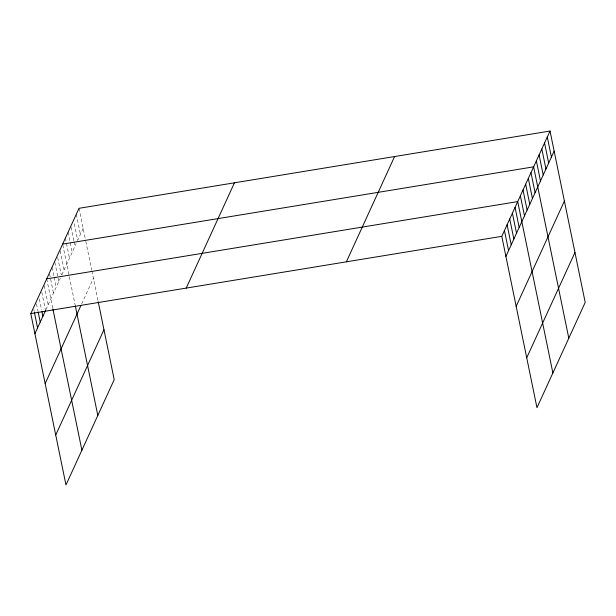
<?xml version="1.0" encoding="UTF-8"?>
<svg xmlns="http://www.w3.org/2000/svg" width="616" height="616" viewBox="0 0 616 616"><rect width="100%" height="100%" fill="white"/><g stroke="black" fill="none" stroke-linecap="round" stroke-linejoin="round"><path stroke-width="0.46" stroke-dasharray="3.08 2.31" d="M45.907 309.671L60.314 278.24M61.831 274.929L76.122 243.72M83.152 228.374L77.685 240.309L73.943 222.06M81.689 303.873L93.401 278.301M79.033 208.3L85.624 240.394M85.809 241.318L91.692 269.977M91.884 270.901L98.036 300.862M76.299 214.268L80.419 234.342M71.025 227.112L73.828 240.802M74.02 241.711L74.952 246.277M68.099 232.17L72.218 252.244M65.365 238.13L69.485 258.204M62.824 245.014L75.106 304.851M60.168 250.804L64.103 269.962M57.704 257.503L61.261 274.844M54.863 262.385L58.797 281.55M52.021 267.267L53.892 276.392M54.085 277.3L56.141 287.341M49.557 273.966L53.492 293.131M46.716 278.848L52.922 309.093M44.252 285.547L48.187 304.712M41.788 292.254L45.345 309.586M39.324 298.952L41.565 309.902M36.483 303.834L37.976 311.134M33.826 309.625L34.203 311.45"/><path stroke-width="0.92" d="M98.221 301.763L114.206 379.664L65.974 484.954L30.8 313.59L79.033 208.3L550.026 131.046L585.2 302.41L536.967 407.7L501.794 236.336L550.026 131.046M34.919 333.664L45.53 310.502M45.168 383.591L80.904 305.575M55.725 435.027L103.958 329.737M186.225 288.096L234.457 182.806M346.361 261.831L394.594 156.541M505.913 256.41L554.146 151.12M516.162 306.337L564.395 201.047M526.718 357.773L574.951 252.483M62.632 244.098L533.625 166.844L568.799 338.207M46.716 278.848L517.71 201.594L552.883 372.95M30.8 313.59L501.794 236.336M547.293 137.014L551.412 157.088M544.559 142.981L548.679 163.055M541.826 148.949L545.945 169.023M539.092 154.916L543.212 174.99M536.359 160.876L540.478 180.95M530.969 172.634L535.096 192.708M528.32 178.432L532.44 198.506M525.664 184.222L529.791 204.296M523.015 190.013L527.134 210.087M520.358 195.803L524.486 215.877M515.053 207.384L519.173 227.458M512.404 213.175L516.524 233.248M509.748 218.965L513.867 239.039M507.099 224.755L511.218 244.829M504.442 230.546L508.562 250.62M75.298 305.775L97.813 415.461M52.922 309.093L81.889 450.204M41.942 311.727L42.881 316.293M38.169 312.05L40.225 322.083M34.388 312.366L37.576 327.874"/></g></svg>
